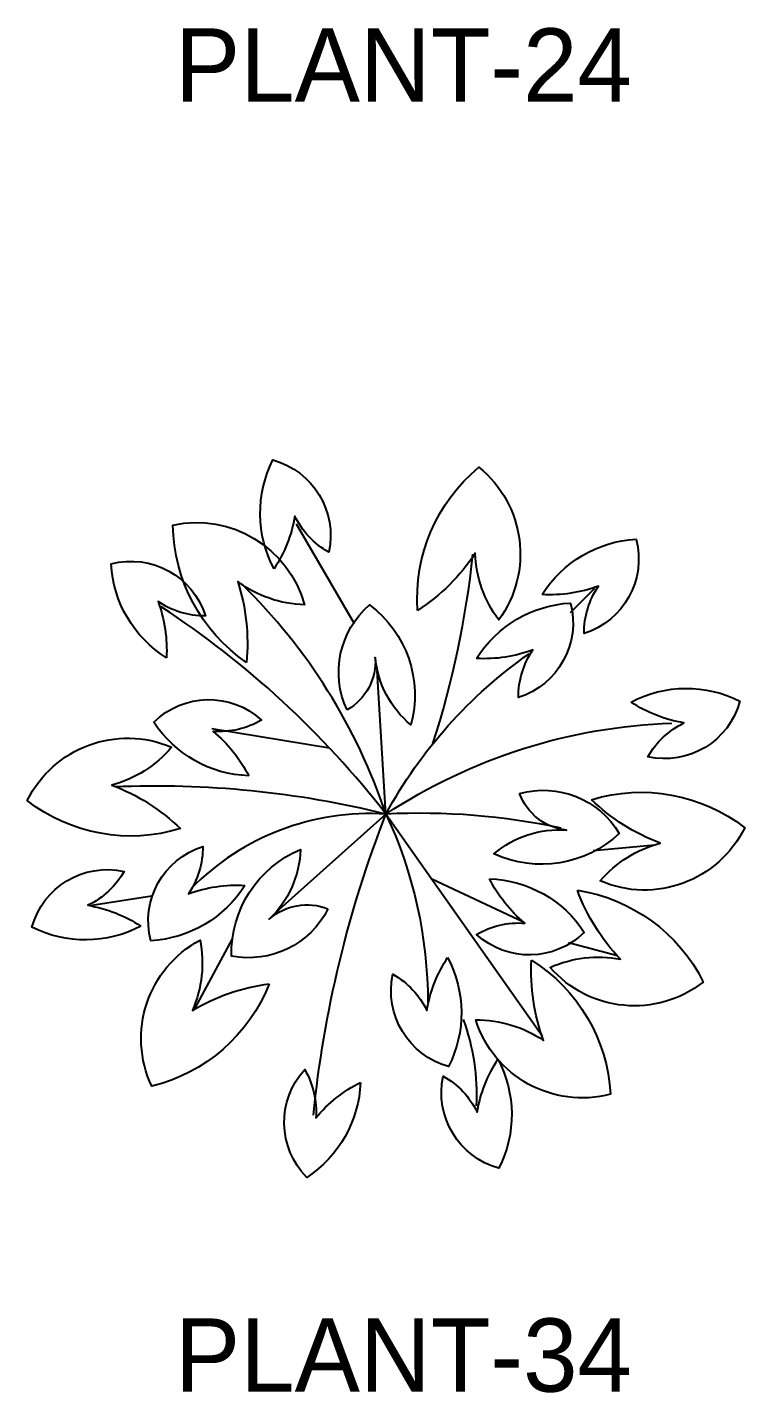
# Model space of a CAD drawing. Extents: x 7.4 to 18.5, y -3.8 to 7.
# Drawn here: x 10.833 to 11.813, y -0.367 to 1.497 of the extents above; entities that cross this region are included whole.
import ezdxf

# ---------------------------------------------------------------- set-up
doc = ezdxf.new("R2010")
doc.units = 0
doc.header["$MEASUREMENT"] = 0
doc.layers.get('0').update_dxf_attribs({"linetype": 'CONTINUOUS'})
doc.layers.add('L-PLNT-SHRUB', color=7, linetype='CONTINUOUS')
doc.styles.get("Standard").update_dxf_attribs({"font": 'hand1.shx'})

# ---------------------------------------------------------------- blocks, each defined once
blk = doc.blocks.new('LCSHDP17')
at = {"color": 0}
for points in [[(-0.1529, 0.3347, -0.243115), (-0.1543, 0.4835, -0.399574), (-0.0782, 0.3576, -0.151757), (-0.1245, 0.407, -0.102993), (-0.1529, 0.3347, 4.231592)], [(0.0432, 0.2781, -0.243115), (0.127, 0.4735, -0.399574), (0.154, 0.2651, -0.151757), (0.1219, 0.3562, -0.102993), (0.0432, 0.2781, 4.231592)], [(-0.1905, 0.2071, -0.243115), (-0.291, 0.3945, -0.399574), (-0.1112, 0.2857, -0.151757), (-0.2025, 0.3174, -0.102993), (-0.1905, 0.2071, 4.231592)], [(0.2134, 0.2998, -0.243115), (0.3416, 0.3754, -0.399574), (0.2706, 0.2465, -0.151757), (0.2902, 0.3113, -0.102993), (0.2134, 0.2998, 4.231592)], [(0.0641, 0.0962, 0.052373), (0.1187, 0.3548, 35.05362)], [(-0.2998, 0.2134, -0.243115), (-0.3754, 0.3416, -0.399574), (-0.2465, 0.2706, -0.151757), (-0.3113, 0.2902, -0.102993), (-0.2998, 0.2134, 4.231592)], [(0, 0, 0.118288), (-0.1965, 0.3138, 14.536196)], [(0, 0, 0.082733), (-0.3068, 0.283, 20.273115)], [(-0.053, 0.1422, -0.338305), (-0.0223, 0.2856, -0.306628), (0.0341, 0.1217, -0.198031), (-0.0146, 0.2139, -0.284575), (-0.053, 0.1422, 2.19888)], [(0.1237, 0.2125, -0.243115), (0.252, 0.2882, -0.399574), (0.1809, 0.1593, -0.151757), (0.2006, 0.2241, -0.102993), (0.1237, 0.2125, 4.231592)], [(0, 0, -0.116255), (0.1956, 0.219, -0.060372)], [(0.3347, 0.1529, -0.243115), (0.4835, 0.1543, -0.399574), (0.3576, 0.0782, -0.151757), (0.407, 0.1245, -0.102993), (0.3347, 0.1529, 4.231592)], [(-0.1875, 0.0523, -0.243115), (-0.3171, 0.1255, -0.399574), (-0.17, 0.1284, -0.151757), (-0.2359, 0.113, -0.102993), (-0.1875, 0.0523, 4.231592)], [(0, 0, -0.138137), (0.3904, 0.1242, -6.895939)], [(-0.2807, -0.0198, -0.243115), (-0.4899, 0.0184, -0.399574), (-0.2927, 0.0912, -0.151757), (-0.3744, 0.0396, -0.102993), (-0.2807, -0.0198, 4.231592)], [(0, 0, 0.071347), (-0.3708, 0.0371, 7.890142)], [(0.1824, 0.0282, -0.338305), (0.3186, -0.0264, -0.306628), (0.1475, -0.0542, -0.198031), (0.2466, -0.0219, -0.284575), (0.1824, 0.0282, 2.19888)], [(0.2807, 0.0197, -0.243115), (0.4899, -0.0185, -0.399574), (0.2927, -0.0912, -0.151757), (0.3744, -0.0396, -0.102993), (0.2807, 0.0197, 4.231592)], [(0, 0, 0.216963), (-0.2658, -0.1012, -0.417545)], [(-0.0991, -0.4111, -0.068386), (0, 0, 3.442757)], [(0.2392, -0.0192, 0.065358), (0, 0, 1.516281)], [(0, 0, -0.109166), (0.0572, -0.2574, 0.286313)], [(-0.1929, -0.0973, -0.243115), (-0.3212, -0.1729, -0.399574), (-0.2501, -0.0441, -0.151757), (-0.2698, -0.1088, -0.102993), (-0.1929, -0.0973, 4.231592)], [(-0.0792, -0.1294, -0.338305), (-0.2111, -0.1937, -0.306628), (-0.1168, -0.0482, -0.198031), (-0.1594, -0.1434, -0.284575), (-0.0792, -0.1294, 2.19888)], [(-0.3347, -0.1529, -0.243115), (-0.4835, -0.1543, -0.399574), (-0.3576, -0.0782, -0.151757), (-0.407, -0.1245, -0.102993), (-0.3347, -0.1529, 4.231592)], [(0.1413, -0.0882, -0.243115), (0.2709, -0.1614, -0.399574), (0.1238, -0.1643, -0.151757), (0.1897, -0.1489, -0.102993), (0.1413, -0.0882, 4.231592)], [(0.2615, -0.104, -0.243115), (0.4334, -0.2292, -0.399574), (0.2241, -0.2092, -0.151757), (0.3202, -0.1981, -0.102993), (0.2615, -0.104, 4.231592)], [(-0.1595, -0.2318, -0.243115), (-0.3198, -0.3715, -0.399574), (-0.2538, -0.172, -0.151757), (-0.2644, -0.2681, -0.102993), (-0.1595, -0.2318, 4.231592)], [(0.0842, -0.1957, -0.243115), (0.0856, -0.3445, -0.399574), (0.0095, -0.2186, -0.151757), (0.0558, -0.268, -0.102993), (0.0842, -0.1957, 4.231592)], [(0.1987, -0.1993, -0.243115), (0.3067, -0.3824, -0.399574), (0.1226, -0.281, -0.151757), (0.2152, -0.309, -0.102993), (0.1987, -0.1993, 4.231592)], [(0.1238, -0.3983, 0.100215), (0.1059, -0.2805, -1.505929)], [(0.1529, -0.3347, -0.243115), (0.1543, -0.4835, -0.399574), (0.0782, -0.3576, -0.151757), (0.1245, -0.407, -0.102993), (0.1529, -0.3347, 4.231592)], [(-0.0349, -0.3663, -0.243115), (-0.1081, -0.4959, -0.399574), (-0.111, -0.3488, -0.151757), (-0.0957, -0.4147, -0.102993), (-0.0349, -0.3663, 4.231592)]]:
    blk.add_lwpolyline(points, format="xyb", dxfattribs=at)
for points in [[(-0.0428, 0.26), (-0.1222, 0.3957)], [(0.252, 0.2754), (0.2853, 0.3087)], [(0, 0), (-0.012, 0.196)], [(-0.077, 0.0901), (-0.2376, 0.1165)], [(0, 0), (-0.1504, -0.1345)], [(0.2136, -0.3035), (0, 0)], [(0.3673, -0.0423), (0.2828, -0.0499)], [(0.1879, -0.1473), (0.0626, -0.089)], [(-0.4016, -0.1242), (-0.3196, -0.1114)], [(-0.2606, -0.2651), (-0.2094, -0.1703)], [(0.3161, -0.1934), (0.2494, -0.1755)]]:
    blk.add_lwpolyline(points, dxfattribs=at)
at = {"color": 0, "flags": 1}
for tag, p in [('ITEM', (0.0837, 0.0142)), ('SIZE', (0.0837, -0.0364))]:
    blk.add_attdef(tag, p, '', height=0.02, dxfattribs=at)
blk = doc.blocks.new('SHRUB-29')
at = {"layer": 'L-PLNT-SHRUB'}
blk.add_blockref('LCSHDP17', (0.0061, -0.0203), dxfattribs=at)
blk = doc.blocks.new('PLANT-34')
blk.add_blockref('SHRUB-29', (-0.0106, 0.0221))

msp = doc.modelspace()

# ---------------------------------------------------------------- block references
msp.add_blockref('PLANT-34', (11.3276, 0.421))

# ---------------------------------------------------------------- texts
for s, p in [('PLANT-24', (11.0348, 1.3955)), ('PLANT-34', (11.0348, -0.3657))]:
    msp.add_text(s, height=0.1).set_placement(p)

doc.saveas('drawing.dxf')
